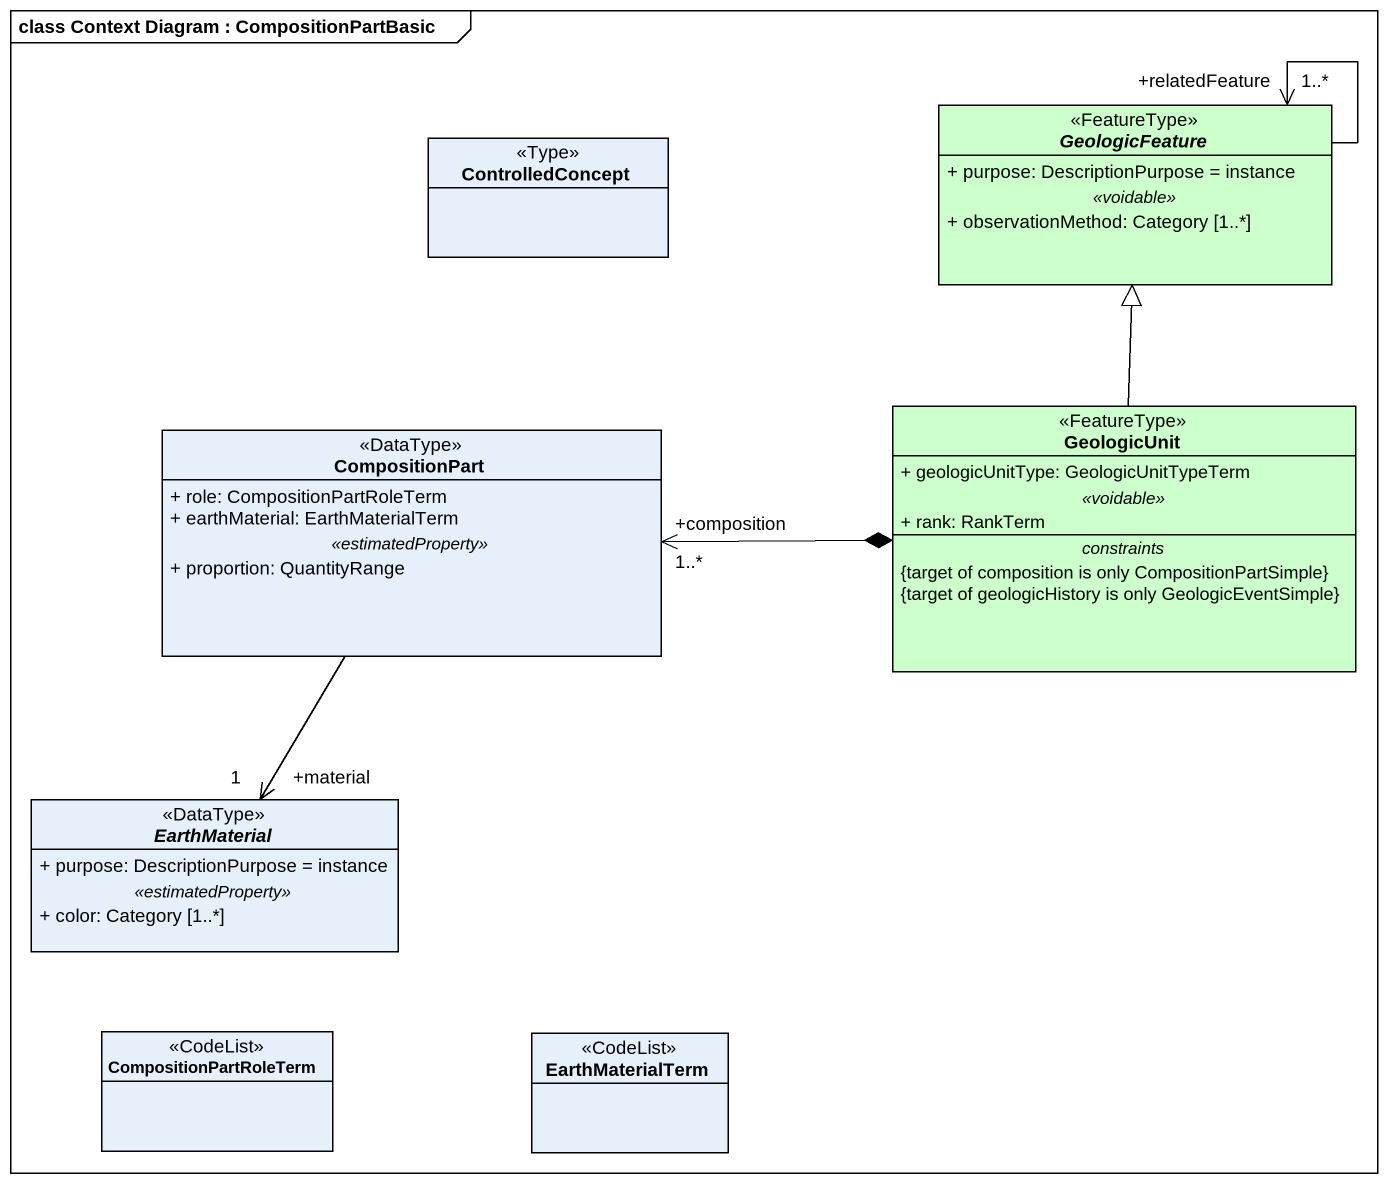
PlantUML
@startuml
mainframe class Context Diagram : CompositionPartBasic
hide circle
hide empty members
skinparam classAttributeIconSize 0
abstract class GeologicFeature <<FeatureType>> #CCFFCC {
  + purpose: DescriptionPurpose = instance
  .. <<voidable>> ..
  + observationMethod: Category [1..*]
}
class ControlledConcept <<Type>>
class GeologicUnit <<FeatureType>> #CCFFCC {
  + geologicUnitType: GeologicUnitTypeTerm
  .. <<voidable>> ..
  + rank: RankTerm
  -- constraints --
  {target of composition is only CompositionPartSimple}
  {target of geologicHistory is only GeologicEventSimple}
}
class CompositionPart <<DataType>> {
  + role: CompositionPartRoleTerm
  + earthMaterial: EarthMaterialTerm
  .. <<estimatedProperty>> ..
  + proportion: QuantityRange
}
abstract class EarthMaterial <<DataType>> {
  + purpose: DescriptionPurpose = instance
  .. <<estimatedProperty>> ..
  + color: Category [1..*]
}
class CompositionPartRoleTerm <<CodeList>>
class EarthMaterialTerm <<CodeList>>
GeologicFeature --> "+relatedFeature\n1..*" GeologicFeature
GeologicUnit -up-|> GeologicFeature
GeologicUnit *-left-> "+composition\n1..*" CompositionPart
CompositionPart --> "+material\n1" EarthMaterial
@enduml
